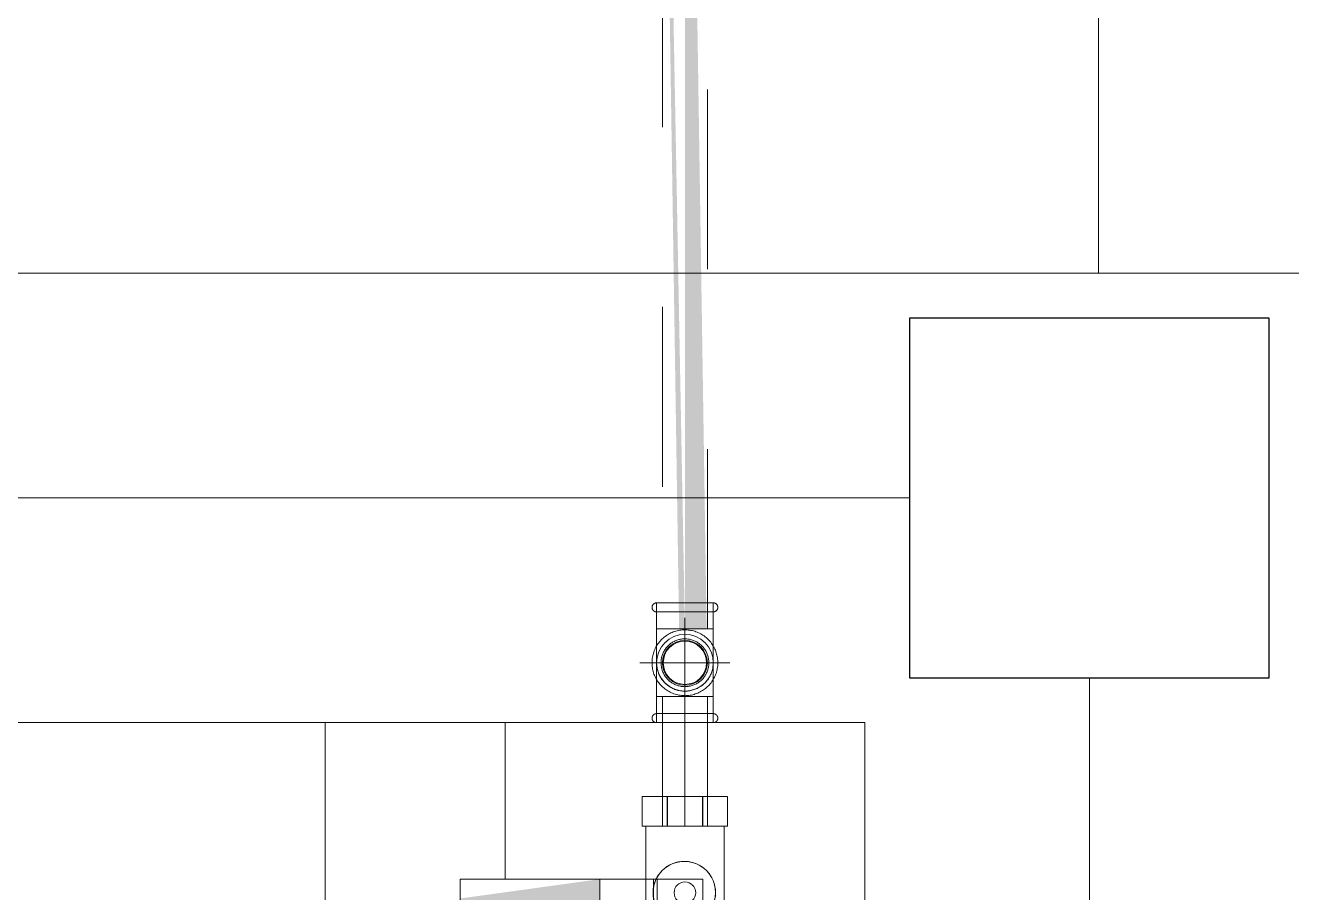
# Model space of a CAD drawing. Header units: metres. Extents: x 147 to 427, y -16 to 162.
# Drawn here: x 309.584 to 310.289, y 103.12 to 103.602 of the extents above; entities that cross this region are included whole.
import ezdxf

# ---------------------------------------------------------------- set-up
doc = ezdxf.new("R2010")
doc.units = ezdxf.units.M
doc.linetypes.add('Aligning Line', pattern=[0.012, 0.006, -0.006])
doc.layers.add('1053_ARQ_BASE_MATADOURO_dwg', color=7, linetype='Continuous', lineweight=5, true_color=0x767676)
for name, color, linetype, lineweight in [('A-PAREDE', 7, 'Continuous', 30), ('A-VISTA01', 7, 'Continuous', 20), ('A-VISTA03', 7, 'Continuous', 9), ('A-VISTA04', 7, 'Continuous', 5), ('A-VISTA06', 7, 'Continuous', 5), ('P-PIPE', 7, 'Continuous', 5), ('P-PIPE-CNTR', 7, 'Continuous', 5)]:
    doc.layers.add(name, color=color, linetype=linetype, lineweight=lineweight)

# ---------------------------------------------------------------- blocks, each defined once
blk = doc.blocks.new('Valvula esfera BSP-PN30 - Válvula Esfera BSP - TupyValve - Válvula Esfera BSP TupyValve PN30 Plena-V178-TÉRREO 1_20 - Dependente 1')
at = {"layer": 'P-PIPE', "true_color": 0x7f7f7f}
blk.add_hatch(color=8, dxfattribs=at).paths.add_polyline_path([(-0.0474, 0.0295), (-0.0474, 0.0445), (-0.125, 0.03375), (-0.125, 0.0295)])
at = {"layer": 'P-PIPE'}
for p, q in [((-0.00991, 0.0905), (-0.0237, 0.0905)), ((-0.0237, 0.0905), (-0.00972, 0.0905)), ((-0.0237, 0.0905), (-0.0237, 0.074)), ((-0.0237, 0.0905), (-0.0237, 0.074)), ((-0.01735, 0.0905), (0.01745, 0.0905)), ((-0.01735, 0.0905), (0.01745, 0.0905)), ((0.00972, 0.0905), (-0.00991, 0.0905)), ((-0.00991, 0.0905), (-0.00991, 0.074)), ((-0.00972, 0.0905), (0.00991, 0.0905)), ((-0.00972, 0.0905), (-0.00972, 0.074)), ((0.0237, 0.0905), (0.00972, 0.0905)), ((0.00972, 0.0905), (0.00972, 0.074)), ((0.00991, 0.0905), (0.0237, 0.0905)), ((0.00991, 0.0905), (0.00991, 0.074)), ((0.0237, 0.074), (0.0237, 0.0905)), ((0.0237, 0.0905), (0.0237, 0.074)), ((-0.00972, 0.074), (-0.0237, 0.074)), ((-0.0237, 0.074), (-0.00991, 0.074)), ((-0.0218, 0.074), (-0.0218, 0)), ((-0.0218, 0.074), (0.0218, 0.074)), ((-0.0218, 0.074), (0.0218, 0.074)), ((0.01745, 0.074), (-0.01735, 0.074)), ((0.01745, 0.074), (-0.01735, 0.074)), ((-0.00991, 0.074), (0.00972, 0.074)), ((0.00991, 0.074), (-0.00972, 0.074)), ((0.00972, 0.074), (0.0237, 0.074)), ((0.0237, 0.074), (0.00991, 0.074)), ((0.0218, 0), (0.0218, 0.074)), ((-0.125, 0.0445), (-0.0474, 0.0445)), ((-0.125, 0.0445), (-0.125, 0.0295)), ((-0.0174, 0.0445), (-0.0474, 0.0445)), ((-0.0474, 0.0445), (-0.0154, 0.0445)), ((-0.0474, 0.0445), (-0.0474, 0.0295)), ((0.01, 0.0445), (-0.0174, 0.0445)), ((-0.0174, 0.0295), (-0.0174, 0.0445)), ((-0.0154, 0.0445), (0.01, 0.0445)), ((-0.0154, 0.0445), (-0.0154, 0.0295)), ((0.01, 0.0445), (0.01, 0.0295)), ((0.01, 0.0445), (0.01, 0.0295)), ((-0.0474, 0.0295), (-0.125, 0.0295)), ((-0.0154, 0.0295), (-0.0474, 0.0295)), ((-0.0474, 0.0295), (-0.0174, 0.0295)), ((-0.0174, 0.0295), (0.01, 0.0295)), ((0.01, 0.0295), (-0.0154, 0.0295)), ((-0.00962, 0), (-0.0237, 0)), ((-0.0237, 0), (-0.01002, 0)), ((-0.0237, 0), (-0.0237, -0.0165)), ((-0.0237, 0), (-0.0237, -0.0165)), ((0.0218, 0), (-0.0218, 0)), ((0.0218, 0), (-0.0218, 0)), ((-0.0174, 0), (0.0174, 0)), ((-0.0174, 0), (0.0174, 0)), ((-0.01002, 0), (0.00962, 0)), ((-0.01002, 0), (-0.01002, -0.0165)), ((0.01002, 0), (-0.00962, 0)), ((-0.00962, 0), (-0.00962, -0.0165)), ((0.00962, 0), (0.0237, 0)), ((0.00962, 0), (0.00962, -0.0165)), ((0.0237, 0), (0.01002, 0)), ((0.01002, 0), (0.01002, -0.0165)), ((0.0237, -0.0165), (0.0237, 0)), ((0.0237, 0), (0.0237, -0.0165)), ((-0.01002, -0.0165), (-0.0237, -0.0165)), ((-0.0237, -0.0165), (-0.00962, -0.0165)), ((0.0174, -0.0165), (-0.0174, -0.0165)), ((0.0174, -0.0165), (-0.0174, -0.0165)), ((0.00962, -0.0165), (-0.01002, -0.0165)), ((-0.00962, -0.0165), (0.01002, -0.0165)), ((0.0237, -0.0165), (0.00962, -0.0165)), ((0.01002, -0.0165), (0.0237, -0.0165))]:
    blk.add_line(p, q, dxfattribs=at)
for centre, radius, start, end in [((-0.00034, 0.037), 0.0174, 360, 180), ((0, 0.037), 0.006, 0, 180), ((0, 0.037), 0.006, 360, 180), ((0, 0.037), 0.006, 0, 180), ((0, 0.037), 0.006, 0, 180), ((-0.00034, 0.037), 0.0174, 180, 360), ((0, 0.037), 0.006, 180, 360), ((0, 0.037), 0.006, 180, 360), ((0, 0.037), 0.006, 180, 360), ((0, 0.037), 0.006, 180, 360)]:
    blk.add_arc(centre, radius, start, end, dxfattribs=at)
for points, knots in [([(-0.01774, 0.037), (-0.01768, 0.03811), (-0.0175, 0.03971), (-0.01713, 0.04145), (-0.01686, 0.04241), (-0.01657, 0.04335), (-0.01611, 0.04447), (-0.01543, 0.04576), (-0.01463, 0.04697), (-0.01377, 0.0481), (-0.01283, 0.04916), (-0.01142, 0.0505), (-0.00984, 0.05164), (-0.00809, 0.05259), (-0.00668, 0.05322), (-0.00519, 0.05374), (-0.00317, 0.05423), (-0.00103, 0.05442), (0.00114, 0.05435), (0.00324, 0.05409), (0.00527, 0.05352), (0.00719, 0.05269), (0.00898, 0.05176), (0.0106, 0.05061), (0.01204, 0.04926), (0.013, 0.04819), (0.01389, 0.04704), (0.0147, 0.04582), (0.0154, 0.04452), (0.01596, 0.04315), (0.01638, 0.04172), (0.01681, 0.03972), (0.01699, 0.03811), (0.01706, 0.037)], [0, 0, 0, 0, 0.055556, 0.083333, 0.097222, 0.111111, 0.138889, 0.166667, 0.194444, 0.222222, 0.25, 0.277778, 0.333333, 0.361111, 0.388889, 0.416667, 0.444444, 0.5, 0.527778, 0.555556, 0.611111, 0.638889, 0.666667, 0.722222, 0.75, 0.777778, 0.805556, 0.833333, 0.861111, 0.888889, 0.916667, 0.944444, 1, 1, 1, 1]), ([(0.01706, 0.037), (0.01699, 0.03589), (0.01681, 0.03428), (0.01638, 0.03228), (0.01596, 0.03085), (0.0154, 0.02948), (0.0147, 0.02818), (0.01389, 0.02696), (0.013, 0.02581), (0.01204, 0.02474), (0.0106, 0.02339), (0.00898, 0.02224), (0.00719, 0.02131), (0.00575, 0.02069), (0.00425, 0.02019), (0.00221, 0.01973), (0.00006, 0.01957), (-0.00211, 0.01968), (-0.0042, 0.01996), (-0.0062, 0.02056), (-0.00809, 0.02141), (-0.00984, 0.02236), (-0.01142, 0.0235), (-0.01283, 0.02484), (-0.01377, 0.0259), (-0.01463, 0.02703), (-0.01543, 0.02824), (-0.01611, 0.02953), (-0.01657, 0.03065), (-0.01686, 0.03159), (-0.01713, 0.03255), (-0.0175, 0.03429), (-0.01768, 0.03589), (-0.01774, 0.037)], [0, 0, 0, 0, 0.055556, 0.083333, 0.111111, 0.138889, 0.166667, 0.194444, 0.222222, 0.25, 0.277778, 0.333333, 0.361111, 0.388889, 0.416667, 0.444444, 0.5, 0.527778, 0.555556, 0.611111, 0.638889, 0.666667, 0.722222, 0.75, 0.777778, 0.805556, 0.833333, 0.861111, 0.888889, 0.902778, 0.916667, 0.944444, 1, 1, 1, 1])]:
    blk.add_open_spline(points, degree=3, knots=knots, dxfattribs=at)
blk = doc.blocks.new('AÇO_Cotovelo 90 45 - AÇO_Cotovelo 90 45-V179-TÉRREO 1_20 - Dependente 1')
at = {"layer": 'P-PIPE'}
for p, q in [((141.54361, 103.22868), (141.54361, 103.21418)), ((141.55941, 103.22868), (141.54361, 103.22868)), ((141.54361, 103.22868), (141.55941, 103.22868)), ((141.55941, 103.22868), (141.54736, 103.22868)), ((141.57146, 103.22868), (141.55941, 103.22868)), ((141.57521, 103.22868), (141.55941, 103.22868)), ((141.55941, 103.22868), (141.57521, 103.22868)), ((141.57521, 103.21418), (141.57521, 103.22868)), ((141.54361, 103.21418), (141.55941, 103.21418)), ((141.55941, 103.21418), (141.54736, 103.21418)), ((141.55941, 103.21418), (141.57521, 103.21418)), ((141.57146, 103.21418), (141.55941, 103.21418))]:
    blk.add_line(p, q, dxfattribs=at)
at = {"layer": 'P-PIPE', "flags": 128}
for points in [[(141.55941, 103.26578), (141.55868, 103.26577), (141.55795, 103.26573), (141.55722, 103.26565), (141.55649, 103.26555), (141.55577, 103.26542), (141.55506, 103.26526), (141.55435, 103.26507), (141.55365, 103.26486), (141.55296, 103.26461), (141.55228, 103.26434), (141.55161, 103.26404), (141.55096, 103.26372), (141.55032, 103.26337), (141.54969, 103.26299), (141.54908, 103.26259), (141.54848, 103.26216), (141.5479, 103.26171), (141.54734, 103.26124), (141.5468, 103.26075), (141.54628, 103.26023), (141.54578, 103.2597), (141.5453, 103.25914), (141.54485, 103.25857), (141.54442, 103.25798), (141.54401, 103.25737), (141.54363, 103.25675), (141.54327, 103.25611), (141.54294, 103.25546), (141.54263, 103.25479), (141.54235, 103.25412), (141.5421, 103.25343), (141.54188, 103.25273), (141.54168, 103.25203), (141.54151, 103.25131), (141.54137, 103.25059), (141.54126, 103.24987), (141.54118, 103.24914), (141.54113, 103.24841), (141.54111, 103.24768), (141.54112, 103.24695), (141.54115, 103.24622), (141.54122, 103.24549), (141.54131, 103.24476), (141.54143, 103.24404), (141.54159, 103.24333), (141.54177, 103.24262), (141.54198, 103.24192), (141.54221, 103.24122), (141.54248, 103.24054), (141.54277, 103.23987), (141.54309, 103.23921), (141.54343, 103.23856), (141.5438, 103.23793), (141.54419, 103.23732), (141.54461, 103.23671), (141.54506, 103.23613), (141.54552, 103.23557), (141.54601, 103.23502), (141.54652, 103.2345), (141.54705, 103.23399), (141.5476, 103.23351), (141.54817, 103.23305), (141.54875, 103.23261), (141.54935, 103.23219), (141.54997, 103.2318), (141.55061, 103.23144), (141.55126, 103.2311), (141.55192, 103.23079), (141.55259, 103.2305), (141.55328, 103.23024), (141.55397, 103.23001), (141.55468, 103.22981), (141.55539, 103.22963), (141.5561, 103.22949), (141.55683, 103.22937), (141.55755, 103.22928), (141.55828, 103.22922), (141.55901, 103.22919), (141.55941, 103.22918)], [(141.55941, 103.22918), (141.56014, 103.2292), (141.56087, 103.22924), (141.5616, 103.22932), (141.56232, 103.22942), (141.56304, 103.22955), (141.56376, 103.22971), (141.56447, 103.2299), (141.56516, 103.23011), (141.56585, 103.23036), (141.56653, 103.23063), (141.5672, 103.23093), (141.56786, 103.23125), (141.5685, 103.2316), (141.56913, 103.23198), (141.56974, 103.23238), (141.57034, 103.23281), (141.57092, 103.23325), (141.57147, 103.23373), (141.57202, 103.23422), (141.57254, 103.23473), (141.57304, 103.23527), (141.57351, 103.23582), (141.57397, 103.2364), (141.5744, 103.23699), (141.57481, 103.2376), (141.57519, 103.23822), (141.57555, 103.23886), (141.57588, 103.23951), (141.57619, 103.24018), (141.57646, 103.24085), (141.57672, 103.24154), (141.57694, 103.24224), (141.57714, 103.24294), (141.5773, 103.24366), (141.57744, 103.24437), (141.57755, 103.2451), (141.57763, 103.24583), (141.57768, 103.24656), (141.57771, 103.24729), (141.5777, 103.24802), (141.57766, 103.24875), (141.5776, 103.24948), (141.5775, 103.2502), (141.57738, 103.25093), (141.57723, 103.25164), (141.57705, 103.25235), (141.57684, 103.25305), (141.5766, 103.25375), (141.57634, 103.25443), (141.57605, 103.2551), (141.57573, 103.25576), (141.57539, 103.25641), (141.57502, 103.25704), (141.57462, 103.25765), (141.5742, 103.25825), (141.57376, 103.25884), (141.5733, 103.2594), (141.57281, 103.25995), (141.5723, 103.26047), (141.57177, 103.26098), (141.57122, 103.26146), (141.57065, 103.26192), (141.57006, 103.26236), (141.56946, 103.26278), (141.56884, 103.26317), (141.56821, 103.26353), (141.56756, 103.26387), (141.5669, 103.26418), (141.56622, 103.26447), (141.56554, 103.26473), (141.56484, 103.26496), (141.56414, 103.26516), (141.56343, 103.26534), (141.56271, 103.26548), (141.56199, 103.2656), (141.56126, 103.26569), (141.56053, 103.26575), (141.5598, 103.26578), (141.55941, 103.26578)], [(141.55941, 103.23418), (141.55888, 103.23419), (141.55835, 103.23423), (141.55782, 103.23428), (141.55729, 103.23435), (141.55677, 103.23445), (141.55625, 103.23457), (141.55573, 103.2347), (141.55522, 103.23486), (141.55472, 103.23504), (141.55423, 103.23523), (141.55374, 103.23545), (141.55327, 103.23569), (141.5528, 103.23594), (141.55234, 103.23622), (141.5519, 103.23651), (141.55147, 103.23682), (141.55105, 103.23714), (141.55064, 103.23749), (141.55025, 103.23784), (141.54987, 103.23822), (141.5495, 103.23861), (141.54916, 103.23901), (141.54883, 103.23943), (141.54851, 103.23986), (141.54822, 103.2403), (141.54794, 103.24075), (141.54768, 103.24122), (141.54744, 103.24169), (141.54721, 103.24217), (141.54701, 103.24266), (141.54683, 103.24316), (141.54667, 103.24367), (141.54652, 103.24418), (141.5464, 103.2447), (141.5463, 103.24522), (141.54622, 103.24575), (141.54616, 103.24628), (141.54613, 103.24681), (141.54611, 103.24734), (141.54611, 103.24787), (141.54614, 103.2484), (141.54619, 103.24893), (141.54626, 103.24946), (141.54635, 103.24999), (141.54646, 103.25051), (141.54659, 103.25102), (141.54674, 103.25153), (141.54691, 103.25203), (141.5471, 103.25253), (141.54731, 103.25302), (141.54755, 103.2535), (141.5478, 103.25397), (141.54806, 103.25443), (141.54835, 103.25488), (141.54866, 103.25531), (141.54898, 103.25574), (141.54931, 103.25615), (141.54967, 103.25654), (141.55004, 103.25692), (141.55042, 103.25729), (141.55082, 103.25764), (141.55124, 103.25798), (141.55166, 103.2583), (141.5521, 103.2586), (141.55255, 103.25888), (141.55301, 103.25915), (141.55348, 103.25939), (141.55397, 103.25962), (141.55446, 103.25983), (141.55495, 103.26002), (141.55546, 103.26018), (141.55597, 103.26033), (141.55648, 103.26046), (141.55701, 103.26057), (141.55753, 103.26065), (141.55806, 103.26072), (141.55859, 103.26076), (141.55912, 103.26078), (141.55941, 103.26078)], [(141.55941, 103.26078), (141.55994, 103.26077), (141.56047, 103.26074), (141.561, 103.26069), (141.56153, 103.26061), (141.56205, 103.26052), (141.56257, 103.2604), (141.56308, 103.26027), (141.56359, 103.26011), (141.56409, 103.25993), (141.56459, 103.25973), (141.56507, 103.25952), (141.56555, 103.25928), (141.56602, 103.25903), (141.56647, 103.25875), (141.56692, 103.25846), (141.56735, 103.25815), (141.56777, 103.25783), (141.56818, 103.25748), (141.56857, 103.25712), (141.56895, 103.25675), (141.56931, 103.25636), (141.56966, 103.25596), (141.56999, 103.25554), (141.5703, 103.25511), (141.5706, 103.25467), (141.57088, 103.25422), (141.57114, 103.25375), (141.57138, 103.25328), (141.5716, 103.2528), (141.5718, 103.2523), (141.57199, 103.2518), (141.57215, 103.2513), (141.57229, 103.25079), (141.57241, 103.25027), (141.57251, 103.24974), (141.57259, 103.24922), (141.57265, 103.24869), (141.57269, 103.24816), (141.57271, 103.24763), (141.5727, 103.2471), (141.57268, 103.24656), (141.57263, 103.24603), (141.57256, 103.24551), (141.57247, 103.24498), (141.57236, 103.24446), (141.57223, 103.24395), (141.57208, 103.24344), (141.57191, 103.24293), (141.57171, 103.24244), (141.5715, 103.24195), (141.57127, 103.24147), (141.57102, 103.241), (141.57075, 103.24054), (141.57047, 103.24009), (141.57016, 103.23966), (141.56984, 103.23923), (141.5695, 103.23882), (141.56915, 103.23843), (141.56878, 103.23804), (141.56839, 103.23768), (141.56799, 103.23733), (141.56758, 103.23699), (141.56715, 103.23667), (141.56671, 103.23637), (141.56626, 103.23609), (141.5658, 103.23582), (141.56533, 103.23558), (141.56485, 103.23535), (141.56436, 103.23514), (141.56386, 103.23495), (141.56336, 103.23478), (141.56285, 103.23464), (141.56233, 103.23451), (141.56181, 103.2344), (141.56128, 103.23432), (141.56076, 103.23425), (141.56023, 103.23421), (141.5597, 103.23419), (141.55941, 103.23418)], [(141.54361, 103.24747), (141.54361, 103.24742), (141.54361, 103.24735), (141.54361, 103.24724), (141.54361, 103.24711), (141.54361, 103.24695), (141.54361, 103.24675), (141.54361, 103.24653), (141.54361, 103.24628), (141.54361, 103.246), (141.54361, 103.24569), (141.54361, 103.24536), (141.54361, 103.245), (141.54361, 103.24461), (141.54361, 103.2442), (141.54361, 103.24376), (141.54361, 103.2433), (141.54361, 103.24282), (141.54361, 103.24231), (141.54361, 103.24178), (141.54361, 103.24123), (141.54361, 103.24066), (141.54361, 103.24007), (141.54361, 103.23947), (141.54361, 103.23884), (141.54361, 103.2382), (141.54361, 103.23755), (141.54361, 103.23688), (141.54361, 103.23619), (141.54361, 103.2355), (141.54361, 103.23479), (141.54361, 103.23407), (141.54361, 103.23335), (141.54361, 103.23262), (141.54361, 103.23188), (141.54361, 103.23114), (141.54361, 103.23039), (141.54361, 103.22964), (141.54361, 103.22889), (141.54361, 103.22868)], [(141.57521, 103.22868), (141.57521, 103.22944), (141.57521, 103.23019), (141.57521, 103.23093), (141.57521, 103.23168), (141.57521, 103.23242), (141.57521, 103.23315), (141.57521, 103.23388), (141.57521, 103.2346), (141.57521, 103.23531), (141.57521, 103.23601), (141.57521, 103.23669), (141.57521, 103.23737), (141.57521, 103.23803), (141.57521, 103.23867), (141.57521, 103.2393), (141.57521, 103.23991), (141.57521, 103.24051), (141.57521, 103.24108), (141.57521, 103.24164), (141.57521, 103.24217), (141.57521, 103.24268), (141.57521, 103.24317), (141.57521, 103.24364), (141.57521, 103.24409), (141.57521, 103.2445), (141.57521, 103.2449), (141.57521, 103.24527), (141.57521, 103.24561), (141.57521, 103.24592), (141.57521, 103.24621), (141.57521, 103.24647), (141.57521, 103.2467), (141.57521, 103.2469), (141.57521, 103.24707), (141.57521, 103.24721), (141.57521, 103.24732), (141.57521, 103.24741), (141.57521, 103.24746)], [(141.54111, 103.21668), (141.54111, 103.21678), (141.54112, 103.21688), (141.54113, 103.21698), (141.54114, 103.21708), (141.54116, 103.21718), (141.54118, 103.21728), (141.54121, 103.21738), (141.54124, 103.21747), (141.54127, 103.21757), (141.54131, 103.21766), (141.54135, 103.21775), (141.54139, 103.21784), (141.54144, 103.21793), (141.54149, 103.21801), (141.54154, 103.2181), (141.5416, 103.21818), (141.54166, 103.21826), (141.54173, 103.21833), (141.5418, 103.21841), (141.54187, 103.21848), (141.54194, 103.21855), (141.54202, 103.21861), (141.54209, 103.21867), (141.54217, 103.21873), (141.54226, 103.21879), (141.54234, 103.21884), (141.54243, 103.21889), (141.54252, 103.21893), (141.54261, 103.21898), (141.5427, 103.21901), (141.5428, 103.21905), (141.54289, 103.21908), (141.54299, 103.21911), (141.54309, 103.21913), (141.54318, 103.21915), (141.54328, 103.21916), (141.54338, 103.21917), (141.54348, 103.21918), (141.54358, 103.21918), (141.54361, 103.21918)], [(141.54362, 103.21918), (141.54366, 103.21918), (141.54372, 103.21918), (141.54381, 103.21918), (141.54392, 103.21918), (141.54406, 103.21918), (141.54422, 103.21918), (141.54441, 103.21918), (141.54462, 103.21918), (141.54486, 103.21918), (141.54511, 103.21918), (141.54539, 103.21918), (141.5457, 103.21918), (141.54602, 103.21918), (141.54637, 103.21918), (141.54673, 103.21918), (141.54712, 103.21918), (141.54753, 103.21918), (141.54796, 103.21918), (141.5484, 103.21918), (141.54886, 103.21918), (141.54934, 103.21918), (141.54984, 103.21918), (141.55035, 103.21918), (141.55087, 103.21918), (141.55141, 103.21918), (141.55196, 103.21918), (141.55252, 103.21918), (141.5531, 103.21918), (141.55368, 103.21918), (141.55428, 103.21918), (141.55488, 103.21918), (141.55549, 103.21918), (141.5561, 103.21918), (141.55672, 103.21918), (141.55735, 103.21918), (141.55798, 103.21918), (141.55861, 103.21918), (141.55924, 103.21918), (141.55941, 103.21918)], [(141.55941, 103.21918), (141.55878, 103.21918), (141.55815, 103.21918), (141.55752, 103.21918), (141.55689, 103.21918), (141.55627, 103.21918), (141.55565, 103.21918), (141.55504, 103.21918), (141.55444, 103.21918), (141.55384, 103.21918), (141.55326, 103.21918), (141.55268, 103.21918), (141.55211, 103.21918), (141.55156, 103.21918), (141.55102, 103.21918), (141.55049, 103.21918), (141.54997, 103.21918), (141.54947, 103.21918), (141.54899, 103.21918), (141.54852, 103.21918), (141.54807, 103.21918), (141.54764, 103.21918), (141.54723, 103.21918), (141.54684, 103.21918), (141.54646, 103.21918), (141.54611, 103.21918), (141.54578, 103.21918), (141.54547, 103.21918), (141.54519, 103.21918), (141.54492, 103.21918), (141.54468, 103.21918), (141.54446, 103.21918), (141.54427, 103.21918), (141.5441, 103.21918), (141.54396, 103.21918), (141.54384, 103.21918), (141.54374, 103.21918), (141.54367, 103.21918), (141.54363, 103.21918)], [(141.55941, 103.21918), (141.56004, 103.21918), (141.56067, 103.21918), (141.5613, 103.21918), (141.56193, 103.21918), (141.56255, 103.21918), (141.56316, 103.21918), (141.56377, 103.21918), (141.56438, 103.21918), (141.56497, 103.21918), (141.56556, 103.21918), (141.56614, 103.21918), (141.5667, 103.21918), (141.56726, 103.21918), (141.5678, 103.21918), (141.56833, 103.21918), (141.56884, 103.21918), (141.56934, 103.21918), (141.56983, 103.21918), (141.57029, 103.21918), (141.57074, 103.21918), (141.57117, 103.21918), (141.57159, 103.21918), (141.57198, 103.21918), (141.57235, 103.21918), (141.5727, 103.21918), (141.57303, 103.21918), (141.57334, 103.21918), (141.57363, 103.21918), (141.57389, 103.21918), (141.57413, 103.21918), (141.57435, 103.21918), (141.57454, 103.21918), (141.57471, 103.21918), (141.57486, 103.21918), (141.57498, 103.21918), (141.57507, 103.21918), (141.57514, 103.21918), (141.57519, 103.21918)], [(141.5752, 103.21918), (141.57516, 103.21918), (141.57509, 103.21918), (141.57501, 103.21918), (141.57489, 103.21918), (141.57476, 103.21918), (141.57459, 103.21918), (141.57441, 103.21918), (141.5742, 103.21918), (141.57396, 103.21918), (141.5737, 103.21918), (141.57342, 103.21918), (141.57312, 103.21918), (141.57279, 103.21918), (141.57245, 103.21918), (141.57208, 103.21918), (141.57169, 103.21918), (141.57129, 103.21918), (141.57086, 103.21918), (141.57042, 103.21918), (141.56995, 103.21918), (141.56948, 103.21918), (141.56898, 103.21918), (141.56847, 103.21918), (141.56794, 103.21918), (141.56741, 103.21918), (141.56686, 103.21918), (141.56629, 103.21918), (141.56572, 103.21918), (141.56513, 103.21918), (141.56454, 103.21918), (141.56394, 103.21918), (141.56333, 103.21918), (141.56271, 103.21918), (141.56209, 103.21918), (141.56147, 103.21918), (141.56084, 103.21918), (141.56021, 103.21918), (141.55958, 103.21918), (141.55941, 103.21918)], [(141.57521, 103.21918), (141.57531, 103.21918), (141.57541, 103.21918), (141.57551, 103.21917), (141.57561, 103.21915), (141.5757, 103.21913), (141.5758, 103.21911), (141.5759, 103.21909), (141.57599, 103.21906), (141.57609, 103.21902), (141.57618, 103.21899), (141.57627, 103.21895), (141.57636, 103.2189), (141.57645, 103.21885), (141.57654, 103.2188), (141.57662, 103.21875), (141.5767, 103.21869), (141.57678, 103.21863), (141.57686, 103.21856), (141.57693, 103.2185), (141.577, 103.21843), (141.57707, 103.21835), (141.57713, 103.21828), (141.5772, 103.2182), (141.57726, 103.21812), (141.57731, 103.21804), (141.57736, 103.21795), (141.57741, 103.21786), (141.57746, 103.21777), (141.5775, 103.21768), (141.57754, 103.21759), (141.57757, 103.2175), (141.5776, 103.2174), (141.57763, 103.2173), (141.57765, 103.21721), (141.57767, 103.21711), (141.57769, 103.21701), (141.5777, 103.21691), (141.5777, 103.21681), (141.57771, 103.21671), (141.57771, 103.21668)], [(141.54361, 103.21418), (141.54351, 103.21419), (141.54341, 103.21419), (141.54331, 103.2142), (141.54321, 103.21422), (141.54311, 103.21423), (141.54301, 103.21426), (141.54292, 103.21428), (141.54282, 103.21431), (141.54273, 103.21434), (141.54263, 103.21438), (141.54254, 103.21442), (141.54245, 103.21447), (141.54237, 103.21451), (141.54228, 103.21457), (141.5422, 103.21462), (141.54212, 103.21468), (141.54204, 103.21474), (141.54196, 103.2148), (141.54189, 103.21487), (141.54181, 103.21494), (141.54175, 103.21502), (141.54168, 103.21509), (141.54162, 103.21517), (141.54156, 103.21525), (141.5415, 103.21533), (141.54145, 103.21542), (141.5414, 103.21551), (141.54136, 103.2156), (141.54132, 103.21569), (141.54128, 103.21578), (141.54124, 103.21587), (141.54121, 103.21597), (141.54119, 103.21606), (141.54116, 103.21616), (141.54114, 103.21626), (141.54113, 103.21636), (141.54112, 103.21646), (141.54111, 103.21656), (141.54111, 103.21666), (141.54111, 103.21668)], [(141.54362, 103.21418), (141.54366, 103.21418), (141.54372, 103.21418), (141.54381, 103.21418), (141.54392, 103.21418), (141.54406, 103.21418), (141.54422, 103.21418), (141.54441, 103.21418), (141.54462, 103.21418), (141.54486, 103.21418), (141.54511, 103.21418), (141.54539, 103.21418), (141.5457, 103.21418), (141.54602, 103.21418), (141.54637, 103.21418), (141.54673, 103.21418), (141.54712, 103.21418), (141.54753, 103.21418), (141.54796, 103.21418), (141.5484, 103.21418), (141.54886, 103.21418), (141.54934, 103.21418), (141.54984, 103.21418), (141.55035, 103.21418), (141.55087, 103.21418), (141.55141, 103.21418), (141.55196, 103.21418), (141.55252, 103.21418), (141.5531, 103.21418), (141.55368, 103.21418), (141.55428, 103.21418), (141.55488, 103.21418), (141.55549, 103.21418), (141.5561, 103.21418), (141.55672, 103.21418), (141.55735, 103.21418), (141.55798, 103.21418), (141.55861, 103.21418), (141.55924, 103.21418), (141.55941, 103.21418)], [(141.55941, 103.21418), (141.55878, 103.21418), (141.55815, 103.21418), (141.55752, 103.21418), (141.55689, 103.21418), (141.55627, 103.21418), (141.55565, 103.21418), (141.55504, 103.21418), (141.55444, 103.21418), (141.55384, 103.21418), (141.55326, 103.21418), (141.55268, 103.21418), (141.55211, 103.21418), (141.55156, 103.21418), (141.55102, 103.21418), (141.55049, 103.21418), (141.54997, 103.21418), (141.54947, 103.21418), (141.54899, 103.21418), (141.54852, 103.21418), (141.54807, 103.21418), (141.54764, 103.21418), (141.54723, 103.21418), (141.54684, 103.21418), (141.54646, 103.21418), (141.54611, 103.21418), (141.54578, 103.21418), (141.54547, 103.21418), (141.54519, 103.21418), (141.54492, 103.21418), (141.54468, 103.21418), (141.54446, 103.21418), (141.54427, 103.21418), (141.5441, 103.21418), (141.54396, 103.21418), (141.54384, 103.21418), (141.54374, 103.21418), (141.54367, 103.21418), (141.54363, 103.21418)], [(141.55941, 103.21418), (141.56004, 103.21418), (141.56067, 103.21418), (141.5613, 103.21418), (141.56193, 103.21418), (141.56255, 103.21418), (141.56316, 103.21418), (141.56377, 103.21418), (141.56438, 103.21418), (141.56497, 103.21418), (141.56556, 103.21418), (141.56614, 103.21418), (141.5667, 103.21418), (141.56726, 103.21418), (141.5678, 103.21418), (141.56833, 103.21418), (141.56884, 103.21418), (141.56934, 103.21418), (141.56983, 103.21418), (141.57029, 103.21418), (141.57074, 103.21418), (141.57117, 103.21418), (141.57159, 103.21418), (141.57198, 103.21418), (141.57235, 103.21418), (141.5727, 103.21418), (141.57303, 103.21418), (141.57334, 103.21418), (141.57363, 103.21418), (141.57389, 103.21418), (141.57413, 103.21418), (141.57435, 103.21418), (141.57454, 103.21418), (141.57471, 103.21418), (141.57486, 103.21418), (141.57498, 103.21418), (141.57507, 103.21418), (141.57514, 103.21418), (141.57519, 103.21418)], [(141.5752, 103.21418), (141.57516, 103.21418), (141.57509, 103.21418), (141.57501, 103.21418), (141.57489, 103.21418), (141.57476, 103.21418), (141.57459, 103.21418), (141.57441, 103.21418), (141.5742, 103.21418), (141.57396, 103.21418), (141.5737, 103.21418), (141.57342, 103.21418), (141.57312, 103.21418), (141.57279, 103.21418), (141.57245, 103.21418), (141.57208, 103.21418), (141.57169, 103.21418), (141.57129, 103.21418), (141.57086, 103.21418), (141.57042, 103.21418), (141.56995, 103.21418), (141.56948, 103.21418), (141.56898, 103.21418), (141.56847, 103.21418), (141.56794, 103.21418), (141.56741, 103.21418), (141.56686, 103.21418), (141.56629, 103.21418), (141.56572, 103.21418), (141.56513, 103.21418), (141.56454, 103.21418), (141.56394, 103.21418), (141.56333, 103.21418), (141.56271, 103.21418), (141.56209, 103.21418), (141.56147, 103.21418), (141.56084, 103.21418), (141.56021, 103.21418), (141.55958, 103.21418), (141.55941, 103.21418)], [(141.57771, 103.21668), (141.57771, 103.21658), (141.5777, 103.21648), (141.57769, 103.21639), (141.57768, 103.21629), (141.57766, 103.21619), (141.57764, 103.21609), (141.57761, 103.21599), (141.57758, 103.2159), (141.57755, 103.2158), (141.57751, 103.21571), (141.57747, 103.21562), (141.57743, 103.21553), (141.57738, 103.21544), (141.57733, 103.21536), (141.57727, 103.21527), (141.57721, 103.21519), (141.57715, 103.21511), (141.57709, 103.21504), (141.57702, 103.21496), (141.57695, 103.21489), (141.57688, 103.21482), (141.5768, 103.21476), (141.57672, 103.2147), (141.57664, 103.21464), (141.57656, 103.21458), (141.57647, 103.21453), (141.57639, 103.21448), (141.5763, 103.21443), (141.57621, 103.21439), (141.57611, 103.21435), (141.57602, 103.21432), (141.57592, 103.21429), (141.57583, 103.21426), (141.57573, 103.21424), (141.57563, 103.21422), (141.57553, 103.21421), (141.57543, 103.21419), (141.57534, 103.21419), (141.57524, 103.21418), (141.57521, 103.21418)]]:
    blk.add_lwpolyline(points, dxfattribs=at)
at = {"layer": 'P-PIPE'}
for radius, start, end in [(0.0158, 90, 270), (0.0158, 90, 270), (0.0158, 90, 270), (0.0158, 270, 90), (0.0158, 270, 90), (0.0158, 270, 90), (0.01205, 90, 270), (0.01205, 90, 270), (0.01205, 270, 90), (0.01205, 270, 90)]:
    blk.add_arc((141.55941, 103.24748), radius, start, end, dxfattribs=at)
blk = doc.blocks.new('AÇO_Cotovelo 90 45 - AÇO_Cotovelo 90 45-3960146-TÉRREO 1_20 - Dependente 1')
at = {"layer": 'P-PIPE'}
for p, q in [((141.54361, 103.28078), (141.54361, 103.26628)), ((141.57521, 103.26628), (141.57521, 103.28078)), ((141.55941, 103.26628), (141.54361, 103.26628)), ((141.57521, 103.26628), (141.55941, 103.26628))]:
    blk.add_line(p, q, dxfattribs=at)
at = {"layer": 'P-PIPE', "flags": 128}
for points in [[(141.54111, 103.27828), (141.54111, 103.27838), (141.54112, 103.27848), (141.54113, 103.27858), (141.54114, 103.27868), (141.54116, 103.27878), (141.54118, 103.27888), (141.54121, 103.27898), (141.54124, 103.27907), (141.54127, 103.27917), (141.54131, 103.27926), (141.54135, 103.27935), (141.54139, 103.27944), (141.54144, 103.27953), (141.54149, 103.27961), (141.54154, 103.2797), (141.5416, 103.27978), (141.54166, 103.27986), (141.54173, 103.27993), (141.5418, 103.28001), (141.54187, 103.28008), (141.54194, 103.28015), (141.54202, 103.28021), (141.54209, 103.28027), (141.54217, 103.28033), (141.54226, 103.28039), (141.54234, 103.28044), (141.54243, 103.28049), (141.54252, 103.28053), (141.54261, 103.28058), (141.5427, 103.28061), (141.5428, 103.28065), (141.54289, 103.28068), (141.54299, 103.28071), (141.54309, 103.28073), (141.54318, 103.28075), (141.54328, 103.28076), (141.54338, 103.28077), (141.54348, 103.28078), (141.54358, 103.28078), (141.54361, 103.28078)], [(141.54361, 103.27578), (141.54351, 103.27579), (141.54341, 103.27579), (141.54331, 103.2758), (141.54321, 103.27582), (141.54311, 103.27583), (141.54301, 103.27586), (141.54292, 103.27588), (141.54282, 103.27591), (141.54273, 103.27594), (141.54263, 103.27598), (141.54254, 103.27602), (141.54245, 103.27607), (141.54237, 103.27612), (141.54228, 103.27617), (141.5422, 103.27622), (141.54212, 103.27628), (141.54204, 103.27634), (141.54196, 103.27641), (141.54189, 103.27647), (141.54181, 103.27654), (141.54175, 103.27662), (141.54168, 103.27669), (141.54162, 103.27677), (141.54156, 103.27685), (141.5415, 103.27693), (141.54145, 103.27702), (141.5414, 103.27711), (141.54136, 103.2772), (141.54132, 103.27729), (141.54128, 103.27738), (141.54124, 103.27747), (141.54121, 103.27757), (141.54119, 103.27766), (141.54116, 103.27776), (141.54114, 103.27786), (141.54113, 103.27796), (141.54112, 103.27806), (141.54111, 103.27816), (141.54111, 103.27826), (141.54111, 103.27828)], [(141.54362, 103.28078), (141.54366, 103.28078), (141.54372, 103.28078), (141.54381, 103.28078), (141.54392, 103.28078), (141.54406, 103.28078), (141.54422, 103.28078), (141.54441, 103.28078), (141.54462, 103.28078), (141.54486, 103.28078), (141.54511, 103.28078), (141.54539, 103.28078), (141.5457, 103.28078), (141.54602, 103.28078), (141.54637, 103.28078), (141.54673, 103.28078), (141.54712, 103.28078)], [(141.54362, 103.27578), (141.54366, 103.27578), (141.54372, 103.27578), (141.54381, 103.27578), (141.54392, 103.27578), (141.54406, 103.27578), (141.54422, 103.27578), (141.54441, 103.27578), (141.54462, 103.27578), (141.54486, 103.27578), (141.54511, 103.27578), (141.54539, 103.27578), (141.5457, 103.27578), (141.54602, 103.27578), (141.54637, 103.27578), (141.54673, 103.27578), (141.54712, 103.27578), (141.54753, 103.27578), (141.54796, 103.27578), (141.5484, 103.27578), (141.54886, 103.27578), (141.54934, 103.27578), (141.54984, 103.27578), (141.55035, 103.27578), (141.55087, 103.27578), (141.55141, 103.27578), (141.55196, 103.27578), (141.55252, 103.27578), (141.5531, 103.27578), (141.55368, 103.27578), (141.55428, 103.27578), (141.55488, 103.27578), (141.55549, 103.27578), (141.5561, 103.27578), (141.55672, 103.27578), (141.55735, 103.27578), (141.55798, 103.27578), (141.55861, 103.27578), (141.55924, 103.27578), (141.55941, 103.27578)], [(141.55941, 103.28078), (141.55878, 103.28078), (141.55815, 103.28078), (141.55752, 103.28078), (141.55689, 103.28078), (141.55627, 103.28078), (141.55565, 103.28078), (141.55504, 103.28078), (141.55444, 103.28078), (141.55384, 103.28078), (141.55326, 103.28078), (141.55268, 103.28078), (141.55211, 103.28078), (141.55156, 103.28078), (141.55102, 103.28078), (141.55049, 103.28078), (141.54997, 103.28078), (141.54947, 103.28078), (141.54899, 103.28078), (141.54852, 103.28078), (141.54807, 103.28078), (141.54764, 103.28078), (141.54723, 103.28078), (141.54684, 103.28078), (141.54646, 103.28078), (141.54611, 103.28078), (141.54578, 103.28078), (141.54547, 103.28078), (141.54519, 103.28078), (141.54492, 103.28078), (141.54468, 103.28078), (141.54446, 103.28078), (141.54427, 103.28078), (141.5441, 103.28078), (141.54396, 103.28078), (141.54384, 103.28078), (141.54374, 103.28078), (141.54367, 103.28078), (141.54363, 103.28078)], [(141.54723, 103.27578), (141.54684, 103.27578), (141.54646, 103.27578), (141.54611, 103.27578), (141.54578, 103.27578), (141.54547, 103.27578), (141.54519, 103.27578), (141.54492, 103.27578), (141.54468, 103.27578), (141.54446, 103.27578), (141.54427, 103.27578), (141.5441, 103.27578), (141.54396, 103.27578), (141.54384, 103.27578), (141.54374, 103.27578), (141.54367, 103.27578), (141.54363, 103.27578)], [(141.5752, 103.28078), (141.57516, 103.28078), (141.57509, 103.28078), (141.57501, 103.28078), (141.57489, 103.28078), (141.57476, 103.28078), (141.57459, 103.28078), (141.57441, 103.28078), (141.5742, 103.28078), (141.57396, 103.28078), (141.5737, 103.28078), (141.57342, 103.28078), (141.57312, 103.28078), (141.57279, 103.28078), (141.57245, 103.28078), (141.57208, 103.28078), (141.57169, 103.28078), (141.57129, 103.28078), (141.57086, 103.28078), (141.57042, 103.28078), (141.56995, 103.28078), (141.56948, 103.28078), (141.56898, 103.28078), (141.56847, 103.28078), (141.56794, 103.28078), (141.56741, 103.28078), (141.56686, 103.28078), (141.56629, 103.28078), (141.56572, 103.28078), (141.56513, 103.28078), (141.56454, 103.28078), (141.56394, 103.28078), (141.56333, 103.28078), (141.56271, 103.28078), (141.56209, 103.28078), (141.56147, 103.28078), (141.56084, 103.28078), (141.56021, 103.28078), (141.55958, 103.28078), (141.55941, 103.28078)], [(141.55941, 103.27578), (141.56004, 103.27578), (141.56067, 103.27578), (141.5613, 103.27578), (141.56193, 103.27578), (141.56255, 103.27578), (141.56316, 103.27578), (141.56377, 103.27578), (141.56438, 103.27578), (141.56497, 103.27578), (141.56556, 103.27578), (141.56614, 103.27578), (141.5667, 103.27578), (141.56726, 103.27578), (141.5678, 103.27578), (141.56833, 103.27578), (141.56884, 103.27578), (141.56934, 103.27578), (141.56983, 103.27578), (141.57029, 103.27578), (141.57074, 103.27578), (141.57117, 103.27578), (141.57159, 103.27578), (141.57198, 103.27578), (141.57235, 103.27578), (141.5727, 103.27578), (141.57303, 103.27578), (141.57334, 103.27578), (141.57363, 103.27578), (141.57389, 103.27578), (141.57413, 103.27578), (141.57435, 103.27578), (141.57454, 103.27578), (141.57471, 103.27578), (141.57486, 103.27578), (141.57498, 103.27578), (141.57507, 103.27578), (141.57514, 103.27578), (141.57519, 103.27578)], [(141.57159, 103.28078), (141.57198, 103.28078), (141.57235, 103.28078), (141.5727, 103.28078), (141.57303, 103.28078), (141.57334, 103.28078), (141.57363, 103.28078), (141.57389, 103.28078), (141.57413, 103.28078), (141.57435, 103.28078), (141.57454, 103.28078), (141.57471, 103.28078), (141.57486, 103.28078), (141.57498, 103.28078), (141.57507, 103.28078), (141.57514, 103.28078), (141.57519, 103.28078)], [(141.5752, 103.27578), (141.57516, 103.27578), (141.57509, 103.27578), (141.57501, 103.27578), (141.57489, 103.27578), (141.57476, 103.27578), (141.57459, 103.27578), (141.57441, 103.27578), (141.5742, 103.27578), (141.57396, 103.27578), (141.5737, 103.27578), (141.57342, 103.27578), (141.57312, 103.27578), (141.57279, 103.27578), (141.57245, 103.27578), (141.57208, 103.27578), (141.57169, 103.27578)], [(141.57521, 103.28078), (141.57531, 103.28078), (141.57541, 103.28078), (141.57551, 103.28077), (141.57561, 103.28075), (141.5757, 103.28073), (141.5758, 103.28071), (141.5759, 103.28069), (141.57599, 103.28066), (141.57609, 103.28062), (141.57618, 103.28059), (141.57627, 103.28055), (141.57636, 103.2805), (141.57645, 103.28045), (141.57654, 103.2804), (141.57662, 103.28035), (141.5767, 103.28029), (141.57678, 103.28023), (141.57686, 103.28016), (141.57693, 103.2801), (141.577, 103.28003), (141.57707, 103.27995), (141.57713, 103.27988), (141.5772, 103.2798), (141.57726, 103.27972), (141.57731, 103.27964), (141.57736, 103.27955), (141.57741, 103.27946), (141.57746, 103.27937), (141.5775, 103.27928), (141.57754, 103.27919), (141.57757, 103.2791), (141.5776, 103.279), (141.57763, 103.27891), (141.57765, 103.27881), (141.57767, 103.27871), (141.57769, 103.27861), (141.5777, 103.27851), (141.5777, 103.27841), (141.57771, 103.27831), (141.57771, 103.27828)], [(141.57771, 103.27828), (141.57771, 103.27818), (141.5777, 103.27808), (141.57769, 103.27799), (141.57768, 103.27789), (141.57766, 103.27779), (141.57764, 103.27769), (141.57761, 103.27759), (141.57758, 103.2775), (141.57755, 103.2774), (141.57751, 103.27731), (141.57747, 103.27722), (141.57743, 103.27713), (141.57738, 103.27704), (141.57733, 103.27696), (141.57727, 103.27687), (141.57721, 103.27679), (141.57715, 103.27671), (141.57709, 103.27664), (141.57702, 103.27656), (141.57695, 103.27649), (141.57688, 103.27642), (141.5768, 103.27636), (141.57672, 103.2763), (141.57664, 103.27624), (141.57656, 103.27618), (141.57647, 103.27613), (141.57639, 103.27608), (141.5763, 103.27603), (141.57621, 103.27599), (141.57611, 103.27595), (141.57602, 103.27592), (141.57592, 103.27589), (141.57583, 103.27586), (141.57573, 103.27584), (141.57563, 103.27582), (141.57553, 103.27581), (141.57543, 103.27579), (141.57534, 103.27579), (141.57524, 103.27578), (141.57521, 103.27578)], [(141.55941, 103.26578), (141.55868, 103.26577), (141.55795, 103.26573), (141.55722, 103.26565), (141.55649, 103.26555), (141.55577, 103.26542), (141.55506, 103.26526), (141.55435, 103.26507), (141.55365, 103.26486), (141.55296, 103.26461), (141.55228, 103.26434), (141.55161, 103.26404), (141.55096, 103.26372), (141.55032, 103.26337), (141.54969, 103.26299), (141.54908, 103.26259), (141.54848, 103.26216), (141.5479, 103.26171), (141.54734, 103.26124), (141.5468, 103.26075), (141.54628, 103.26023), (141.54578, 103.2597), (141.5453, 103.25914), (141.54485, 103.25857), (141.54442, 103.25798), (141.54401, 103.25737), (141.54363, 103.25675), (141.54327, 103.25611), (141.54294, 103.25546), (141.54263, 103.25479), (141.54235, 103.25412), (141.5421, 103.25343), (141.54188, 103.25273), (141.54168, 103.25203), (141.54151, 103.25131), (141.54137, 103.25059), (141.54126, 103.24987), (141.54118, 103.24914), (141.54113, 103.24841), (141.54111, 103.24768), (141.54112, 103.24695), (141.54115, 103.24622), (141.54122, 103.24549), (141.54131, 103.24476), (141.54143, 103.24404), (141.54159, 103.24333), (141.54177, 103.24262), (141.54198, 103.24192), (141.54221, 103.24122), (141.54248, 103.24054), (141.54277, 103.23987), (141.54309, 103.23921), (141.54343, 103.23856), (141.5438, 103.23793), (141.54419, 103.23732), (141.54461, 103.23671), (141.54506, 103.23613), (141.54552, 103.23557), (141.54601, 103.23502), (141.54652, 103.2345), (141.54705, 103.23399), (141.5476, 103.23351), (141.54817, 103.23305), (141.54875, 103.23261), (141.54935, 103.23219), (141.54997, 103.2318), (141.55061, 103.23144), (141.55126, 103.2311), (141.55192, 103.23079), (141.55259, 103.2305), (141.55328, 103.23024), (141.55397, 103.23001), (141.55468, 103.22981), (141.55539, 103.22963), (141.5561, 103.22949), (141.55683, 103.22937), (141.55755, 103.22928), (141.55828, 103.22922), (141.55901, 103.22919), (141.55941, 103.22918)], [(141.54361, 103.2475), (141.54361, 103.24754), (141.54361, 103.24762), (141.54361, 103.24772), (141.54361, 103.24786), (141.54361, 103.24802), (141.54361, 103.24822), (141.54361, 103.24844), (141.54361, 103.24869), (141.54361, 103.24897), (141.54361, 103.24927), (141.54361, 103.24961), (141.54361, 103.24997), (141.54361, 103.25036), (141.54361, 103.25077), (141.54361, 103.2512), (141.54361, 103.25167), (141.54361, 103.25215), (141.54361, 103.25266), (141.54361, 103.25319), (141.54361, 103.25374), (141.54361, 103.25431), (141.54361, 103.25489), (141.54361, 103.2555), (141.54361, 103.25613), (141.54361, 103.25677), (141.54361, 103.25742), (141.54361, 103.25809), (141.54361, 103.25878), (141.54361, 103.25947), (141.54361, 103.26018), (141.54361, 103.26089), (141.54361, 103.26162), (141.54361, 103.26235), (141.54361, 103.26309), (141.54361, 103.26383), (141.54361, 103.26458), (141.54361, 103.26533), (141.54361, 103.26608), (141.54361, 103.26628)], [(141.55941, 103.22918), (141.56014, 103.2292), (141.56087, 103.22924), (141.5616, 103.22932), (141.56232, 103.22942), (141.56304, 103.22955), (141.56376, 103.22971), (141.56447, 103.2299), (141.56516, 103.23011), (141.56585, 103.23036), (141.56653, 103.23063), (141.5672, 103.23093), (141.56786, 103.23125), (141.5685, 103.2316), (141.56913, 103.23198), (141.56974, 103.23238), (141.57034, 103.23281), (141.57092, 103.23325), (141.57147, 103.23373), (141.57202, 103.23422), (141.57254, 103.23473), (141.57304, 103.23527), (141.57351, 103.23582), (141.57397, 103.2364), (141.5744, 103.23699), (141.57481, 103.2376), (141.57519, 103.23822), (141.57555, 103.23886), (141.57588, 103.23951), (141.57619, 103.24018), (141.57646, 103.24085), (141.57672, 103.24154), (141.57694, 103.24224), (141.57714, 103.24294), (141.5773, 103.24366), (141.57744, 103.24437), (141.57755, 103.2451), (141.57763, 103.24583), (141.57768, 103.24656), (141.57771, 103.24729), (141.5777, 103.24802), (141.57766, 103.24875), (141.5776, 103.24948), (141.5775, 103.2502), (141.57738, 103.25093), (141.57723, 103.25164), (141.57705, 103.25235), (141.57684, 103.25305), (141.5766, 103.25375), (141.57634, 103.25443), (141.57605, 103.2551), (141.57573, 103.25576), (141.57539, 103.25641), (141.57502, 103.25704), (141.57462, 103.25765), (141.5742, 103.25825), (141.57376, 103.25884), (141.5733, 103.2594), (141.57281, 103.25995), (141.5723, 103.26047), (141.57177, 103.26098), (141.57122, 103.26146), (141.57065, 103.26192), (141.57006, 103.26236), (141.56946, 103.26278), (141.56884, 103.26317), (141.56821, 103.26353), (141.56756, 103.26387), (141.5669, 103.26418), (141.56622, 103.26447), (141.56554, 103.26473), (141.56484, 103.26496), (141.56414, 103.26516), (141.56343, 103.26534), (141.56271, 103.26548), (141.56199, 103.2656), (141.56126, 103.26569), (141.56053, 103.26575), (141.5598, 103.26578), (141.55941, 103.26578)], [(141.57521, 103.26628), (141.57521, 103.26553), (141.57521, 103.26478), (141.57521, 103.26403), (141.57521, 103.26329), (141.57521, 103.26255), (141.57521, 103.26182), (141.57521, 103.26109), (141.57521, 103.26037), (141.57521, 103.25966), (141.57521, 103.25896), (141.57521, 103.25828), (141.57521, 103.2576), (141.57521, 103.25694), (141.57521, 103.2563), (141.57521, 103.25567), (141.57521, 103.25506), (141.57521, 103.25446), (141.57521, 103.25389), (141.57521, 103.25333), (141.57521, 103.2528), (141.57521, 103.25229), (141.57521, 103.25179), (141.57521, 103.25133), (141.57521, 103.25088), (141.57521, 103.25046), (141.57521, 103.25007), (141.57521, 103.2497), (141.57521, 103.24936), (141.57521, 103.24905), (141.57521, 103.24876), (141.57521, 103.2485), (141.57521, 103.24827), (141.57521, 103.24807), (141.57521, 103.2479), (141.57521, 103.24776), (141.57521, 103.24764), (141.57521, 103.24756), (141.57521, 103.24751)], [(141.55941, 103.23418), (141.55888, 103.23419), (141.55835, 103.23423), (141.55782, 103.23428), (141.55729, 103.23435), (141.55677, 103.23445), (141.55625, 103.23457), (141.55573, 103.2347), (141.55522, 103.23486), (141.55472, 103.23504), (141.55423, 103.23523), (141.55374, 103.23545), (141.55327, 103.23569), (141.5528, 103.23594), (141.55234, 103.23622), (141.5519, 103.23651), (141.55147, 103.23682), (141.55105, 103.23714), (141.55064, 103.23749), (141.55025, 103.23784), (141.54987, 103.23822), (141.5495, 103.23861), (141.54916, 103.23901), (141.54883, 103.23943), (141.54851, 103.23986), (141.54822, 103.2403), (141.54794, 103.24075), (141.54768, 103.24122), (141.54744, 103.24169), (141.54721, 103.24217), (141.54701, 103.24266), (141.54683, 103.24316), (141.54667, 103.24367), (141.54652, 103.24418), (141.5464, 103.2447), (141.5463, 103.24522), (141.54622, 103.24575), (141.54616, 103.24628), (141.54613, 103.24681), (141.54611, 103.24734), (141.54611, 103.24787), (141.54614, 103.2484), (141.54619, 103.24893), (141.54626, 103.24946), (141.54635, 103.24999), (141.54646, 103.25051), (141.54659, 103.25102), (141.54674, 103.25153), (141.54691, 103.25203), (141.5471, 103.25253), (141.54731, 103.25302), (141.54755, 103.2535), (141.5478, 103.25397), (141.54806, 103.25443), (141.54835, 103.25488), (141.54866, 103.25531), (141.54898, 103.25574), (141.54931, 103.25615), (141.54967, 103.25654), (141.55004, 103.25692), (141.55042, 103.25729), (141.55082, 103.25764), (141.55124, 103.25798), (141.55166, 103.2583), (141.5521, 103.2586), (141.55255, 103.25888), (141.55301, 103.25915), (141.55348, 103.25939), (141.55397, 103.25962), (141.55446, 103.25983), (141.55495, 103.26002), (141.55546, 103.26018), (141.55597, 103.26033), (141.55648, 103.26046), (141.55701, 103.26057), (141.55753, 103.26065), (141.55806, 103.26072), (141.55859, 103.26076), (141.55912, 103.26078), (141.55941, 103.26078)], [(141.55941, 103.26078), (141.55994, 103.26077), (141.56047, 103.26074), (141.561, 103.26069), (141.56153, 103.26061), (141.56205, 103.26052), (141.56257, 103.2604), (141.56308, 103.26027), (141.56359, 103.26011), (141.56409, 103.25993), (141.56459, 103.25973), (141.56507, 103.25952), (141.56555, 103.25928), (141.56602, 103.25903), (141.56647, 103.25875), (141.56692, 103.25846), (141.56735, 103.25815), (141.56777, 103.25783), (141.56818, 103.25748), (141.56857, 103.25712), (141.56895, 103.25675), (141.56931, 103.25636), (141.56966, 103.25596), (141.56999, 103.25554), (141.5703, 103.25511), (141.5706, 103.25467), (141.57088, 103.25422), (141.57114, 103.25375), (141.57138, 103.25328), (141.5716, 103.2528), (141.5718, 103.2523), (141.57199, 103.2518), (141.57215, 103.2513), (141.57229, 103.25079), (141.57241, 103.25027), (141.57251, 103.24974), (141.57259, 103.24922), (141.57265, 103.24869), (141.57269, 103.24816), (141.57271, 103.24763), (141.5727, 103.2471), (141.57268, 103.24656), (141.57263, 103.24603), (141.57256, 103.24551), (141.57247, 103.24498), (141.57236, 103.24446), (141.57223, 103.24395), (141.57208, 103.24344), (141.57191, 103.24293), (141.57171, 103.24244), (141.5715, 103.24195), (141.57127, 103.24147), (141.57102, 103.241), (141.57075, 103.24054), (141.57047, 103.24009), (141.57016, 103.23966), (141.56984, 103.23923), (141.5695, 103.23882), (141.56915, 103.23843), (141.56878, 103.23804), (141.56839, 103.23768), (141.56799, 103.23733), (141.56758, 103.23699), (141.56715, 103.23667), (141.56671, 103.23637), (141.56626, 103.23609), (141.5658, 103.23582), (141.56533, 103.23558), (141.56485, 103.23535), (141.56436, 103.23514), (141.56386, 103.23495), (141.56336, 103.23478), (141.56285, 103.23464), (141.56233, 103.23451), (141.56181, 103.2344), (141.56128, 103.23432), (141.56076, 103.23425), (141.56023, 103.23421), (141.5597, 103.23419), (141.55941, 103.23418)], [(141.55941, 103.23168), (141.55878, 103.2317), (141.55815, 103.23173), (141.55752, 103.2318), (141.55689, 103.23189), (141.55627, 103.232), (141.55565, 103.23214), (141.55504, 103.2323), (141.55444, 103.23249), (141.55384, 103.2327), (141.55326, 103.23293), (141.55268, 103.23319), (141.55211, 103.23347), (141.55156, 103.23377), (141.55102, 103.2341), (141.55049, 103.23444), (141.54997, 103.23481), (141.54947, 103.2352), (141.54899, 103.23561), (141.54852, 103.23603), (141.54807, 103.23648), (141.54764, 103.23694), (141.54723, 103.23742), (141.54684, 103.23791), (141.54646, 103.23842), (141.54611, 103.23895), (141.54578, 103.23949), (141.54547, 103.24004), (141.54519, 103.2406), (141.54492, 103.24117), (141.54468, 103.24176), (141.54446, 103.24235), (141.54427, 103.24295), (141.5441, 103.24356), (141.54396, 103.24418), (141.54384, 103.2448), (141.54374, 103.24542), (141.54367, 103.24605), (141.54363, 103.24668), (141.54361, 103.24731), (141.54361, 103.24748)], [(141.57521, 103.24748), (141.5752, 103.24685), (141.57516, 103.24622), (141.57509, 103.24559), (141.57501, 103.24497), (141.57489, 103.24435), (141.57476, 103.24373), (141.57459, 103.24312), (141.57441, 103.24251), (141.5742, 103.24192), (141.57396, 103.24133), (141.5737, 103.24075), (141.57342, 103.24019), (141.57312, 103.23963), (141.57279, 103.23909), (141.57245, 103.23856), (141.57208, 103.23805), (141.57169, 103.23755), (141.57129, 103.23707), (141.57086, 103.2366), (141.57042, 103.23615), (141.56995, 103.23572), (141.56948, 103.23531), (141.56898, 103.23491), (141.56847, 103.23454), (141.56794, 103.23419), (141.56741, 103.23386), (141.56686, 103.23355), (141.56629, 103.23326), (141.56572, 103.233), (141.56513, 103.23276), (141.56454, 103.23254), (141.56394, 103.23235), (141.56333, 103.23218), (141.56271, 103.23203), (141.56209, 103.23191), (141.56147, 103.23182), (141.56084, 103.23175), (141.56021, 103.2317), (141.55958, 103.23169), (141.55941, 103.23168)]]:
    blk.add_lwpolyline(points, dxfattribs=at)
at = {"layer": 'P-PIPE'}
for radius, start, end in [(0.0158, 90, 270), (0.0158, 90, 270), (0.0158, 90, 270), (0.0158, 270, 90), (0.0158, 270, 90), (0.0158, 270, 90), (0.01205, 90, 270), (0.01205, 90, 270), (0.01205, 270, 90), (0.01205, 270, 90)]:
    blk.add_arc((141.55941, 103.24748), radius, start, end, dxfattribs=at)
for centre, major_axis, start_param, end_param in [((141.55941, 103.28078), (-0.0158, 0), 4.712389, 7.068583), ((141.55941, 103.28078), (0.0158, 0), 5.497787, 7.853982), ((141.55941, 103.26628), (0.0158, 0), 1.570796, 3.926991), ((141.55941, 103.26628), (-0.0158, 0), 2.356194, 4.712389)]:
    blk.add_ellipse(centre, major_axis=major_axis, ratio=0.000024, start_param=start_param, end_param=end_param, dxfattribs=at)
blk = doc.blocks.new('1053_ARQ_BASE_MATADOURO_dwg_arq geral tgov-4039641-TÉRREO 1_20 - Dependente 1')
at = {"layer": 'A-PAREDE', "color": 253, "true_color": 0xaaaaaa, "flags": 128}
blk.add_lwpolyline([(11.47461, 20.05315), (11.67461, 20.05315), (11.67461, 20.25315), (11.47461, 20.25315)], close=True, dxfattribs=at)
at = {"layer": 'A-VISTA01', "color": 253, "true_color": 0xaaaaaa, "flags": 128}
blk.add_lwpolyline([(-2.55039, 20.02815), (-2.55039, 20.27815), (-2.30039, 20.27815), (0.19961, 20.27815), (0.44961, 20.27815), (2.94961, 20.27815), (3.19961, 20.27815), (7.19961, 20.27815), (7.44961, 20.27815), (11.44961, 20.27815), (11.69961, 20.27815), (11.69961, 20.02815), (11.69961, 16.02815), (11.69961, 15.77815), (11.44961, 15.77815), (8.64961, 15.77815), (8.64961, 16.02815), (11.44961, 16.02815), (11.44961, 20.02815), (7.44961, 20.02815), (7.44961, 16.02815), (7.44961, 20.02815)], dxfattribs=at)
at = {"layer": 'A-VISTA03', "color": 253, "true_color": 0xaaaaaa, "flags": 128}
blk.add_lwpolyline([(11.69961, 20.27815), (11.69961, 20.89815), (-3.05039, 20.89815), (-3.05039, 20.77815), (11.57961, 20.77815), (11.57961, 20.27815)], dxfattribs=at)
at = {"layer": 'A-VISTA04', "color": 253, "true_color": 0xaaaaaa}
for p, q in [((11.47461, 20.15315), (7.42461, 20.15315)), ((11.57461, 16.00315), (11.57461, 20.05315))]:
    blk.add_line(p, q, dxfattribs=at)
at = {"layer": 'A-VISTA06', "color": 253, "true_color": 0xaaaaaa}
for p, q in [((11.14961, 16.02815), (11.14961, 20.02815)), ((11.24961, 19.94111), (11.24961, 20.02815))]:
    blk.add_line(p, q, dxfattribs=at)
blk = doc.blocks.new('1053_ARQ_BASE_MATADOURO_dwg-3625622-TÉRREO 1_20 - Dependente 1')
blk.add_blockref('1053_ARQ_BASE_MATADOURO_dwg_arq geral tgov-4039641-TÉRREO 1_20 - Dependente 1', (130.20979, 83.18603))

msp = doc.modelspace()

# ---------------------------------------------------------------- hatches: boundary and pattern name
at = {"layer": 'P-PIPE', "true_color": 0xc0c0c0}
for points in [[(309.95136, 103.26628), (309.94054, 103.84538), (309.93929, 103.84538), (309.94813, 103.26628)], [(309.9546, 103.26628), (309.96344, 103.26628), (309.9546, 103.84538), (309.95136, 103.84538), (309.95136, 103.26628)]]:
    msp.add_hatch(color=9, dxfattribs=at).paths.add_polyline_path(points)

# ---------------------------------------------------------------- linework, layer by layer
at = {"layer": 'P-PIPE', "linetype": 'Aligning Line', "lineweight": 15}
for p, q in [((309.93886, 103.84538), (309.93886, 103.26628)), ((309.96386, 103.26628), (309.96386, 103.84538))]:
    msp.add_line(p, q, dxfattribs=at)
at = {"layer": 'P-PIPE'}
for p, q in [((309.93886, 103.22868), (309.93886, 103.15664)), ((309.96386, 103.22868), (309.93886, 103.22868)), ((309.96386, 103.15664), (309.96386, 103.22868)), ((309.93886, 103.15664), (309.96386, 103.15664))]:
    msp.add_line(p, q, dxfattribs=at)
for start, end in [(90, 180), (90, 180), (0, 90), (0, 90), (180, 270), (180, 270), (270, 0), (270, 0)]:
    msp.add_arc((309.95136, 103.24748), 0.0125, start, end, dxfattribs=at)
at = {"layer": 'P-PIPE', "linetype": 'Aligning Line', "lineweight": 15}
for start_param, end_param in [(3.141593, 3.403392), (1.570796, 3.141593), (0, 1.570796), (6.021386, 6.283185)]:
    msp.add_ellipse((309.95136, 103.26628), major_axis=(0.0125, 0), ratio=0.000011, start_param=start_param, end_param=end_param, dxfattribs=at)
at = {"layer": 'P-PIPE-CNTR'}
for p, q in [((309.95136, 103.22248), (309.95136, 103.27248)), ((309.92636, 103.24748), (309.97636, 103.24748)), ((309.95136, 103.15664), (309.95136, 103.22868)), ((309.95136, 103.15664), (309.95136, 103.22868))]:
    msp.add_line(p, q, dxfattribs=at)

# ---------------------------------------------------------------- block references
at = {"layer": '1053_ARQ_BASE_MATADOURO_dwg', "color": 253, "true_color": 0xaaaaaa}
msp.add_blockref('1053_ARQ_BASE_MATADOURO_dwg-3625622-TÉRREO 1_20 - Dependente 1', (168.39195, 0), dxfattribs=at)
at = {"layer": 'P-PIPE'}
for name, p in [('AÇO_Cotovelo 90 45 - AÇO_Cotovelo 90 45-3960146-TÉRREO 1_20 - Dependente 1', (168.39195, 0)), ('AÇO_Cotovelo 90 45 - AÇO_Cotovelo 90 45-V179-TÉRREO 1_20 - Dependente 1', (168.39195, 0)), ('Valvula esfera BSP-PN30 - Válvula Esfera BSP - TupyValve - Válvula Esfera BSP TupyValve PN30 Plena-V178-TÉRREO 1_20 - Dependente 1', (309.95136, 103.08264))]:
    msp.add_blockref(name, p, dxfattribs=at)

doc.saveas('drawing.dxf')
